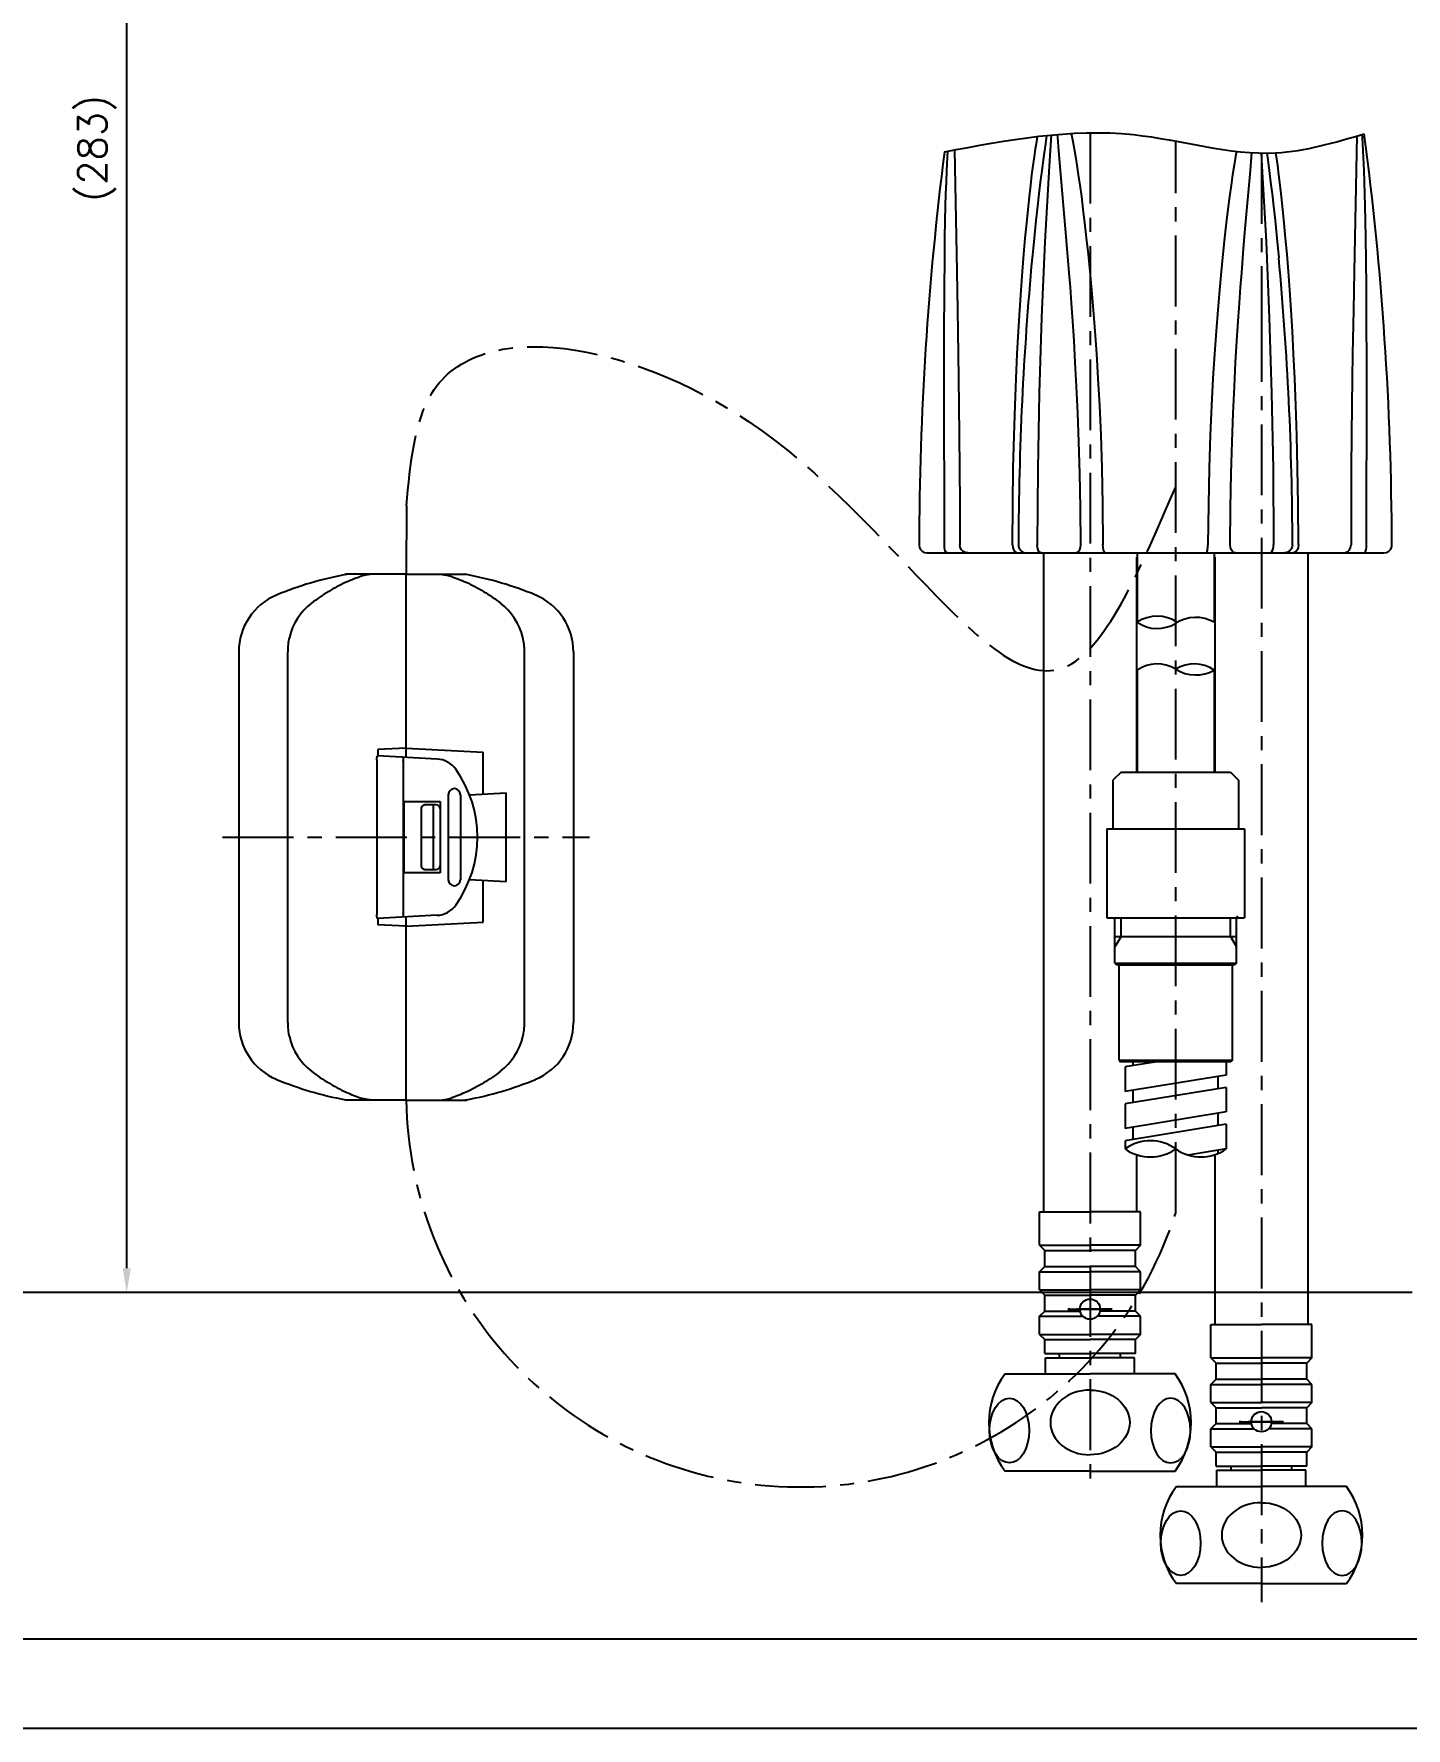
# Model space of a CAD drawing. Extents: x 40119 to 40713, y 15845 to 16265.
# Drawn here: x 40321.5 to 40490.9, y 15845 to 16054.3 of the extents above; entities that cross this region are included whole.
import ezdxf

# ---------------------------------------------------------------- set-up
doc = ezdxf.new("R2010")
doc.units = 0
doc.header["$LTSCALE"] = 7
doc.header["$MEASUREMENT"] = 0
doc.linetypes.add('CENTER', pattern=[2, 1.25, -0.25, 0.25, -0.25])
doc.layers.get('0').update_dxf_attribs({"color": 2, "linetype": 'CONTINUOUS'})
doc.layers.get('Defpoints').update_dxf_attribs({"linetype": 'CONTINUOUS'})
for name, color, linetype in [('CL', 1, 'CENTER'), ('D', 2, 'CONTINUOUS'), ('DIM', 2, 'CONTINUOUS'), ('DWG', 7, 'CONTINUOUS')]:
    doc.layers.add(name, color=color, linetype=linetype)
doc.styles.add('GHS', font='romans', dxfattribs={"bigfont": 'ghs'})
doc.dimstyles.new('DIM_WS01', dxfattribs={"dimtxt": 3.5, "dimasz": 3, "dimexe": 1, "dimexo": 1, "dimgap": 1, "dimtad": 1, "dimdec": 4, "dimzin": 9, "dimdsep": 46, "dimtxsty": 'GHS', "dimcen": -2, "dimclrd": 256, "dimclre": 256, "dimclrt": 256, "dimadec": 4, "dimazin": 2, "dimtfac": 1, "dimtdec": 4, "dimtix": 1, "dimtmove": 0, "dimatfit": 1, "dimfxl": 1, "dimtolj": 1, "dimtzin": 0, "dimlwd": -1, "dimlwe": -1, "dimarcsym": 0})

# ---------------------------------------------------------------- blocks, each defined once
blk = doc.blocks.new('BORDER')
blk.add_line((0, 0), (1, 0))
blk = doc.blocks.new('*D3')
at = {"layer": 'Defpoints', "color": 0, "transparency": 16777216}
for p in [(40332.92, 16181.58), (40384.82, 16181.58), (40492.7, 15898.83)]:
    blk.add_point(p, dxfattribs=at)
at = {"layer": 'DIM', "transparency": 16777216}
for p, q in [((40383.82, 16181.58), (40331.92, 16181.58)), ((40332.92, 15901.83), (40332.92, 16178.58)), ((40491.7, 15898.83), (40331.92, 15898.83))]:
    blk.add_line(p, q, dxfattribs=at)
for points in [[(40332.42, 16178.58), (40333.42, 16178.58), (40332.92, 16181.58)], [(40332.42, 15901.83), (40333.42, 15901.83), (40332.92, 15898.83)]]:
    blk.add_solid(points, dxfattribs=at)
at = {"layer": 'DIM', "transparency": 16777216, "insert": (40329.26, 16040.2), "char_height": 3.5, "attachment_point": 5, "rotation": 90, "style": 'GHS'}
blk.add_mtext('\\A1;(283)', dxfattribs=at)
blk = doc.blocks.new('*D4')
at = {"layer": 'Defpoints', "color": 0, "transparency": 16777216}
for p in [(40302.05, 16240.57), (40373.68, 16240.57), (40411.81, 15898.83)]:
    blk.add_point(p, dxfattribs=at)
at = {"layer": 'DIM', "transparency": 16777216}
for p, q in [((40372.68, 16240.57), (40301.05, 16240.57)), ((40302.05, 15901.83), (40302.05, 16237.57)), ((40410.81, 15898.83), (40301.05, 15898.83))]:
    blk.add_line(p, q, dxfattribs=at)
for points in [[(40301.55, 16237.57), (40302.55, 16237.57), (40302.05, 16240.57)], [(40301.55, 15901.83), (40302.55, 15901.83), (40302.05, 15898.83)]]:
    blk.add_solid(points, dxfattribs=at)
at = {"layer": 'DIM', "transparency": 16777216, "insert": (40298.38, 16069.7), "char_height": 3.5, "attachment_point": 5, "rotation": 90, "style": 'GHS'}
blk.add_mtext('\\A1;(342)', dxfattribs=at)

msp = doc.modelspace()

# ---------------------------------------------------------------- linework, layer by layer
at = {"color": 7, "linetype": 'Continuous'}
for p, q in [((40457.72849, 15990.19562), (40457.72849, 15981.62832)), ((40467.22849, 15990.19562), (40467.22849, 15981.62832)), ((40457.72849, 15975.72715), (40457.72849, 15963.13119)), ((40467.22849, 15975.72715), (40467.22849, 15963.13119))]:
    msp.add_line(p, q, dxfattribs=at)
at = {"color": 4}
msp.add_line((40698.64928, 15856.01461), (40149.64928, 15856.01461), dxfattribs=at)
at = {"color": 2, "linetype": 'Continuous'}
for centre, radius, start, end in [((40460.19906, 15978.00371), 4.38652, 55.6395288, 124.2787226), ((40460.19906, 15985.25293), 4.38652, 235.7212774, 301.3084029), ((40464.95472, 15977.66239), 4.5715, 60.1732116, 122.7971081), ((40460.19906, 15972.10253), 4.38652, 58.6915971, 124.2787226), ((40464.75792, 15972.10253), 4.38652, 55.7212774, 121.3084029), ((40464.95472, 15979.69308), 4.5715, 237.2028919, 299.8267884)]:
    msp.add_arc(centre, radius, start, end, dxfattribs=at)
for centre, radius, start, end in [((40459.35349, 15912.1859), 5.38644, 54.5381445, 125.4618555), ((40459.35349, 15920.96043), 5.38644, 234.5381445, 305.4618555), ((40465.60349, 15920.95598), 5.38281, 234.5106567, 305.4893433)]:
    msp.add_arc(centre, radius, start, end)
at = {"layer": 'CL', "linetype": 'CENTER'}
for p, q in [((40451.89598, 16042.11042), (40451.89598, 15874.77805)), ((40473.06104, 16039.61008), (40473.06104, 16016.75619)), ((40473.06104, 16020.08479), (40473.06104, 15860.56351))]:
    msp.add_line(p, q, dxfattribs=at)
at = {"layer": 'CL'}
for p, q in [((40462.47846, 15908.66769), (40462.47851, 16041.08066)), ((40367.46588, 15996.05094), (40367.42283, 15987.58338)), ((40344.75092, 15955.08354), (40390.09475, 15955.08354))]:
    msp.add_line(p, q, dxfattribs=at)
at = {"layer": 'CL', "ltscale": 0.5}
for p, q in [((40454.64598, 15896.77805), (40449.14598, 15896.77805)), ((40449.14598, 15896.77805), (40454.64598, 15896.77805)), ((40470.31104, 15882.86671), (40475.81104, 15882.86671)), ((40475.81104, 15882.86671), (40470.31104, 15882.86671))]:
    msp.add_line(p, q, dxfattribs=at)
at = {"layer": 'CL'}
msp.add_arc((40416.10282, 15923.49584), 48.68854, 181.0738246, 342.2688428, dxfattribs=at)
msp.add_spline([(40367.46588, 15996.05094), (40370.60083, 16009.94402), (40409.72079, 16006.43053), (40449.23833, 15976.30013), (40462.47849, 15998.35039)], degree=3, dxfattribs=at)
at = {"layer": 'D'}
for p, q in [((40455.72849, 15942.83119), (40455.72849, 15945.13119)), ((40469.22849, 15942.83119), (40469.22849, 15945.13119)), ((40455.72849, 15942.83119), (40454.97849, 15941.53215)), ((40469.22849, 15942.83119), (40469.97849, 15941.53215))]:
    msp.add_line(p, q, dxfattribs=at)
at = {"layer": 'DIM'}
msp.add_spline([(40433.90838, 16039.75462), (40457.26462, 16041.88084), (40474.8533, 16039.63742), (40485.75959, 16041.98472)], degree=3, dxfattribs=at)
at = {"layer": 'DWG'}
for p, q in [((40446.53591, 16041.78135), (40446.38412, 16040.72727)), ((40447.90391, 16041.53603), (40447.87518, 16041.90677)), ((40435.13745, 16039.98683), (40435.44343, 16024.97577)), ((40446.38412, 16040.72727), (40446.15271, 16039.0516)), ((40448.03779, 16039.89593), (40447.90391, 16041.53603)), ((40448.24754, 16037.44748), (40448.03779, 16039.89593)), ((40471.70946, 16037.44748), (40471.89873, 16039.65691)), ((40484.85479, 16041.71631), (40484.51357, 16024.97577)), ((40446.15271, 16039.0516), (40445.94039, 16037.44645)), ((40473.72784, 16039.60519), (40473.80429, 16039.0516)), ((40473.80429, 16039.0516), (40474.01661, 16037.44645)), ((40434.10674, 16034.57366), (40434.15339, 16035.99665)), ((40434.15339, 16035.99665), (40434.20956, 16037.44748)), ((40445.75662, 16035.99806), (40445.58349, 16034.57669)), ((40445.94039, 16037.44645), (40445.75662, 16035.99806)), ((40448.88483, 16030.23075), (40448.24754, 16037.44748)), ((40471.07217, 16030.23075), (40471.70946, 16037.44748)), ((40474.01661, 16037.44645), (40474.20037, 16035.99806)), ((40474.20037, 16035.99806), (40474.3735, 16034.57669)), ((40485.80361, 16035.99665), (40485.74744, 16037.44748)), ((40485.85026, 16034.57366), (40485.80361, 16035.99665)), ((40434.06452, 16033.04055), (40434.10674, 16034.57366)), ((40445.58349, 16034.57669), (40445.40482, 16033.0445)), ((40474.3735, 16034.57669), (40474.55217, 16033.0445)), ((40485.89247, 16033.04055), (40485.85026, 16034.57366)), ((40434.02409, 16031.25854), (40434.06452, 16033.04055)), ((40445.40482, 16033.0445), (40445.20731, 16031.26282)), ((40474.55217, 16033.0445), (40474.74969, 16031.26282)), ((40485.9329, 16031.25854), (40485.89247, 16033.04055)), ((40433.98446, 16029.08853), (40434.02409, 16031.25854)), ((40445.20731, 16031.26282), (40444.98123, 16029.09268)), ((40449.08855, 16027.81431), (40448.88483, 16030.23075)), ((40470.86845, 16027.81431), (40471.07217, 16030.23075)), ((40474.74969, 16031.26282), (40474.97577, 16029.09268)), ((40485.97254, 16029.08853), (40485.9329, 16031.25854)), ((40433.9471, 16026.39047), (40433.98446, 16029.08853)), ((40486.00989, 16026.39047), (40485.97254, 16029.08853)), ((40433.91588, 16023.02316), (40433.9471, 16026.39047)), ((40486.04111, 16023.02316), (40486.00989, 16026.39047)), ((40435.44343, 16024.97577), (40435.53345, 16020.21813)), ((40484.51357, 16024.97577), (40484.42354, 16020.21813)), ((40433.8904, 16007.48329), (40433.88705, 16013.71214)), ((40486.0666, 16007.48329), (40486.06994, 16013.71214)), ((40430.80013, 15990.9944), (40430.92427, 15990.67766)), ((40430.92427, 15990.67766), (40431.1476, 15990.42072)), ((40431.1476, 15990.42072), (40431.44418, 15990.25359)), ((40431.44418, 15990.25359), (40431.7797, 15990.19562)), ((40431.77986, 15990.19562), (40488.1773, 15990.19562)), ((40446.14598, 15990.19562), (40446.14598, 15908.77805)), ((40457.64598, 15989.69559), (40457.64598, 15963.13119)), ((40467.31104, 15989.69559), (40467.31104, 15963.13119)), ((40478.81104, 15990.19562), (40478.81104, 15894.86671)), ((40489.17672, 15991.19817), (40489.17663, 15991.19817)), ((40359.92283, 15987.50732), (40359.92283, 15987.58338)), ((40367.42283, 15987.58338), (40359.92283, 15987.58338)), ((40367.42283, 15964.93723), (40367.42283, 15987.58338)), ((40367.42283, 15964.93723), (40367.42283, 15987.58338)), ((40367.42283, 15987.58338), (40374.92283, 15987.58338)), ((40374.92283, 15987.50732), (40374.92283, 15987.58338)), ((40346.75092, 15977.98338), (40346.75092, 15932.18338)), ((40352.79733, 15932.18338), (40352.79733, 15977.98338)), ((40382.04833, 15932.18338), (40382.04833, 15977.98338)), ((40388.09475, 15977.98338), (40388.09475, 15932.18338)), ((40363.81343, 15964.62571), (40363.81343, 15945.54105)), ((40371.26896, 15964.73567), (40363.89472, 15965.12213)), ((40367.42283, 15966.08338), (40363.92387, 15965.90001)), ((40363.92387, 15965.90001), (40363.92387, 15965.12061)), ((40367.06182, 15964.43699), (40367.06183, 15964.5022)), ((40367.06183, 15964.95648), (40367.06183, 15945.21061)), ((40367.42283, 15966.08338), (40376.95968, 15965.58357)), ((40376.95968, 15960.41488), (40376.95968, 15965.58357)), ((40455.72849, 15963.13119), (40454.72849, 15962.13119)), ((40455.72849, 15963.13119), (40469.22849, 15963.13119)), ((40469.22849, 15963.13119), (40470.22849, 15962.13119)), ((40372.6342, 15960.33338), (40372.6342, 15949.83338)), ((40374.1342, 15960.33338), (40374.1342, 15949.83338)), ((40375.25346, 15960.32546), (40379.79469, 15960.56346)), ((40379.79469, 15949.6033), (40379.79469, 15960.56346)), ((40454.72849, 15962.13119), (40454.72849, 15956.13119)), ((40470.22849, 15962.13119), (40470.22849, 15956.13119)), ((40367.1342, 15959.48338), (40371.6342, 15959.48338)), ((40367.1342, 15959.48338), (40367.1342, 15950.68338)), ((40369.33705, 15951.58338), (40369.33705, 15958.58338)), ((40371.1342, 15959.08338), (40369.6906, 15959.08338)), ((40370.75126, 15959.08338), (40370.75126, 15951.08338)), ((40371.6342, 15959.48338), (40371.6342, 15950.68338)), ((40371.6342, 15958.58338), (40371.6342, 15951.58338)), ((40453.97849, 15956.13119), (40470.97849, 15956.13119)), ((40453.97849, 15956.13119), (40453.97849, 15945.13119)), ((40470.97849, 15956.13119), (40470.97849, 15945.13119)), ((40371.6342, 15950.68338), (40367.1342, 15950.68338)), ((40369.6906, 15951.08338), (40371.1342, 15951.08338)), ((40375.25346, 15949.84129), (40379.79469, 15949.6033)), ((40376.95968, 15944.58318), (40376.95968, 15949.75187)), ((40367.06183, 15945.66471), (40367.06182, 15945.72977)), ((40371.26896, 15945.43109), (40363.89472, 15945.04463)), ((40363.92387, 15945.04615), (40363.92387, 15944.26675)), ((40367.42283, 15944.08338), (40363.92387, 15944.26675)), ((40367.42283, 15922.58338), (40367.42283, 15945.22953)), ((40367.42283, 15944.08338), (40376.95968, 15944.58318)), ((40453.97849, 15945.13119), (40470.97849, 15945.13119)), ((40454.97849, 15939.53119), (40454.97849, 15945.13119)), ((40469.97849, 15945.38119), (40470.22849, 15945.13119)), ((40469.97849, 15939.53119), (40469.97849, 15945.13119)), ((40454.97849, 15942.83119), (40469.97849, 15942.83119)), ((40454.97849, 15939.53119), (40469.97849, 15939.53119)), ((40454.97849, 15939.53119), (40455.17849, 15939.33119)), ((40455.47849, 15939.33119), (40455.17849, 15939.33119)), ((40455.47849, 15939.33119), (40469.47849, 15939.33119)), ((40455.47849, 15927.53119), (40455.47849, 15939.33119)), ((40469.77849, 15939.33119), (40469.47849, 15939.33119)), ((40469.47849, 15927.53119), (40469.47849, 15939.33119)), ((40469.97849, 15939.53119), (40469.77849, 15939.33119)), ((40455.47849, 15927.53119), (40469.47849, 15927.53119)), ((40455.47849, 15927.53119), (40455.67849, 15927.33119)), ((40469.27849, 15927.33119), (40455.67849, 15927.33119)), ((40460.13851, 15927.33119), (40456.22849, 15926.69375)), ((40456.22849, 15926.69375), (40456.22849, 15923.65414)), ((40457.22849, 15926.85677), (40457.22849, 15927.33119)), ((40468.72849, 15927.33119), (40468.72849, 15925.69198)), ((40469.47849, 15927.53119), (40469.27849, 15927.33119)), ((40468.72849, 15925.69198), (40456.22849, 15923.65414)), ((40467.72849, 15924.00915), (40467.72849, 15925.52895)), ((40359.92283, 15922.65944), (40359.92283, 15922.58338)), ((40367.42283, 15922.58338), (40359.92283, 15922.58338)), ((40367.42283, 15922.58338), (40374.92283, 15922.58338)), ((40374.92283, 15922.65944), (40374.92283, 15922.58338)), ((40468.72849, 15924.17218), (40456.22849, 15922.13434)), ((40457.22849, 15922.29736), (40457.22849, 15923.81717)), ((40468.72849, 15924.17218), (40468.72849, 15921.13257)), ((40456.22849, 15922.13434), (40456.22849, 15919.09473)), ((40468.72849, 15921.13257), (40456.22849, 15919.09473)), ((40467.72849, 15919.44974), (40467.72849, 15920.96955)), ((40468.72849, 15919.61277), (40456.22849, 15917.57493)), ((40457.22849, 15917.73796), (40457.22849, 15919.25776)), ((40468.72849, 15919.61277), (40468.72849, 15916.57317)), ((40456.22849, 15917.57493), (40456.22849, 15916.57317)), ((40468.72849, 15916.57317), (40464.03234, 15915.80756)), ((40467.72849, 15916.01037), (40467.72849, 15916.40002)), ((40457.64598, 15915.8518), (40457.64598, 15908.77805)), ((40467.31104, 15915.85118), (40467.31104, 15894.86671)), ((40445.64598, 15904.66176), (40445.64598, 15908.77805)), ((40445.64598, 15908.77805), (40451.89598, 15908.77805)), ((40458.14598, 15908.77805), (40451.89598, 15908.77805)), ((40458.14598, 15904.66176), (40458.14598, 15908.77805)), ((40445.64598, 15904.66176), (40446.29598, 15904.01176)), ((40445.64598, 15904.66176), (40451.89598, 15904.66176)), ((40446.28109, 15904.02665), (40451.89598, 15904.02665)), ((40446.29598, 15902.04435), (40446.29598, 15904.01176)), ((40458.14598, 15904.66176), (40451.89598, 15904.66176)), ((40457.51087, 15904.02665), (40451.89598, 15904.02665)), ((40458.14598, 15904.66176), (40457.49598, 15904.01176)), ((40457.49598, 15902.04435), (40457.49598, 15904.01176)), ((40445.64598, 15901.39435), (40446.29598, 15902.04435)), ((40446.29598, 15902.04808), (40451.89598, 15902.04808)), ((40457.49598, 15902.04808), (40451.89598, 15902.04808)), ((40458.14598, 15901.39435), (40457.49598, 15902.04435)), ((40445.64598, 15899.16176), (40445.64598, 15901.39435)), ((40445.64598, 15901.39435), (40451.89598, 15901.39435)), ((40458.14598, 15901.39435), (40451.89598, 15901.39435)), ((40458.14598, 15899.16176), (40458.14598, 15901.39435)), ((40445.64598, 15899.16176), (40446.29598, 15898.51176)), ((40445.64598, 15899.16176), (40451.89598, 15899.16176)), ((40446.29598, 15896.54435), (40446.29598, 15898.51176)), ((40446.29598, 15898.51176), (40451.89598, 15898.51176)), ((40458.14598, 15899.16176), (40451.89598, 15899.16176)), ((40457.49598, 15898.51176), (40451.89598, 15898.51176)), ((40458.14598, 15899.16176), (40457.49598, 15898.51176)), ((40457.49598, 15896.54435), (40457.49598, 15898.51176)), ((40445.64598, 15895.89435), (40446.29598, 15896.54435)), ((40445.64598, 15893.66176), (40445.64598, 15895.89435)), ((40445.64598, 15895.89435), (40451.01192, 15895.89435)), ((40446.29598, 15896.54435), (40450.66802, 15896.54435)), ((40458.14598, 15895.89435), (40452.78004, 15895.89435)), ((40457.49598, 15896.54435), (40453.12394, 15896.54435)), ((40458.14598, 15895.89435), (40457.49598, 15896.54435)), ((40458.14598, 15893.66176), (40458.14598, 15895.89435)), ((40445.64598, 15893.66176), (40446.29598, 15893.01176)), ((40445.64598, 15893.66176), (40451.89598, 15893.66176)), ((40458.14598, 15893.66176), (40451.89598, 15893.66176)), ((40458.14598, 15893.66176), (40457.49598, 15893.01176)), ((40466.81104, 15890.75042), (40466.81104, 15894.86671)), ((40466.81104, 15894.86671), (40473.06104, 15894.86671)), ((40479.31104, 15894.86671), (40473.06104, 15894.86671)), ((40479.31104, 15890.75042), (40479.31104, 15894.86671)), ((40446.29598, 15893.01176), (40451.89598, 15893.01176)), ((40446.29598, 15891.27805), (40446.29598, 15893.01176)), ((40446.29598, 15891.27805), (40451.89598, 15891.27805)), ((40448.14598, 15890.77805), (40448.14598, 15891.27805)), ((40457.49598, 15893.01176), (40451.89598, 15893.01176)), ((40457.49598, 15891.27805), (40451.89598, 15891.27805)), ((40455.64598, 15890.77805), (40455.64598, 15891.27805)), ((40457.49598, 15891.27805), (40457.49598, 15893.01176)), ((40446.39598, 15888.77805), (40446.39598, 15890.77805)), ((40446.39598, 15890.77805), (40451.89598, 15890.77805)), ((40457.39598, 15890.77805), (40451.89598, 15890.77805)), ((40457.39598, 15888.77805), (40457.39598, 15890.77805)), ((40466.81104, 15890.75042), (40467.46104, 15890.10042)), ((40466.81104, 15890.75042), (40473.06104, 15890.75042)), ((40467.44615, 15890.11531), (40473.06104, 15890.11531)), ((40467.46104, 15888.13301), (40467.46104, 15890.10042)), ((40479.31104, 15890.75042), (40473.06104, 15890.75042)), ((40478.67593, 15890.11531), (40473.06104, 15890.11531)), ((40479.31104, 15890.75042), (40478.66104, 15890.10042)), ((40478.66104, 15888.13301), (40478.66104, 15890.10042)), ((40441.39598, 15888.77805), (40451.89598, 15888.77805)), ((40462.39598, 15888.77805), (40451.89598, 15888.77805)), ((40466.81104, 15887.48301), (40467.46104, 15888.13301)), ((40466.81104, 15885.25042), (40466.81104, 15887.48301)), ((40466.81104, 15887.48301), (40473.06104, 15887.48301)), ((40467.46104, 15888.13674), (40473.06104, 15888.13674)), ((40478.66104, 15888.13674), (40473.06104, 15888.13674)), ((40479.31104, 15887.48301), (40473.06104, 15887.48301)), ((40479.31104, 15887.48301), (40478.66104, 15888.13301)), ((40479.31104, 15885.25042), (40479.31104, 15887.48301)), ((40466.81104, 15885.25042), (40467.46104, 15884.60042)), ((40466.81104, 15885.25042), (40473.06104, 15885.25042)), ((40479.31104, 15885.25042), (40473.06104, 15885.25042)), ((40479.31104, 15885.25042), (40478.66104, 15884.60042)), ((40467.46104, 15882.63301), (40467.46104, 15884.60042)), ((40467.46104, 15884.60042), (40473.06104, 15884.60042)), ((40478.66104, 15884.60042), (40473.06104, 15884.60042)), ((40478.66104, 15882.63301), (40478.66104, 15884.60042)), ((40466.81104, 15881.98301), (40467.46104, 15882.63301)), ((40466.81104, 15879.75042), (40466.81104, 15881.98301)), ((40466.81104, 15881.98301), (40472.17697, 15881.98301)), ((40467.46104, 15882.63301), (40471.83308, 15882.63301)), ((40479.31104, 15881.98301), (40473.9451, 15881.98301)), ((40478.66104, 15882.63301), (40474.28899, 15882.63301)), ((40479.31104, 15881.98301), (40478.66104, 15882.63301)), ((40479.31104, 15879.75042), (40479.31104, 15881.98301)), ((40466.81104, 15879.75042), (40467.46104, 15879.10042)), ((40466.81104, 15879.75042), (40473.06104, 15879.75042)), ((40467.46104, 15877.36671), (40467.46104, 15879.10042)), ((40467.46104, 15879.10042), (40473.06104, 15879.10042)), ((40479.31104, 15879.75042), (40473.06104, 15879.75042)), ((40478.66104, 15879.10042), (40473.06104, 15879.10042)), ((40479.31104, 15879.75042), (40478.66104, 15879.10042)), ((40478.66104, 15877.36671), (40478.66104, 15879.10042)), ((40451.89598, 15876.77805), (40441.39598, 15876.77805)), ((40451.89598, 15876.77805), (40462.39598, 15876.77805)), ((40467.46104, 15877.36671), (40473.06104, 15877.36671)), ((40467.56104, 15874.86671), (40467.56104, 15876.86671)), ((40467.56104, 15876.86671), (40473.06104, 15876.86671)), ((40469.31104, 15876.86671), (40469.31104, 15877.36671)), ((40478.66104, 15877.36671), (40473.06104, 15877.36671)), ((40478.56104, 15876.86671), (40473.06104, 15876.86671)), ((40476.81104, 15876.86671), (40476.81104, 15877.36671)), ((40478.56104, 15874.86671), (40478.56104, 15876.86671)), ((40462.56104, 15874.86671), (40473.06104, 15874.86671)), ((40483.56104, 15874.86671), (40473.06104, 15874.86671)), ((40473.06104, 15862.86671), (40462.56104, 15862.86671)), ((40473.06104, 15862.86671), (40483.56104, 15862.86671))]:
    msp.add_line(p, q, dxfattribs=at)
for points in [[(40447.0918, 16041.83653), (40446.83263, 16037.973), (40446.31974, 16028.65096), (40445.91778, 16019.30717), (40445.62697, 16009.94691), (40445.44747, 16000.57549), (40445.37939, 15991.19817)], [(40449.57824, 16042.02685), (40449.61357, 16041.8479), (40449.76852, 16041.02783), (40449.92907, 16040.13706), (40450.09576, 16039.16422), (40450.26881, 16038.09788), (40450.44821, 16036.92657), (40450.63382, 16035.63882), (40450.82548, 16034.22322), (40451.02327, 16032.66848), (40451.22689, 16030.97122), (40451.43687, 16029.12394), (40451.65113, 16027.1257), (40451.86702, 16024.97577), (40452.08175, 16022.67346), (40452.29246, 16020.21813), (40452.49647, 16017.60655), (40452.69323, 16014.80097), (40452.88134, 16011.75294), (40453.05729, 16008.4143), (40453.21545, 16004.73694), (40453.34785, 16000.67289), (40453.44399, 15996.17445), (40453.49068, 15991.19567)], [(40485.74744, 16037.44748), (40485.67363, 16039.05505), (40485.62966, 16039.89593), (40485.58207, 16040.73034), (40485.53214, 16041.53603), (40485.50712, 16041.90969)], [(40434.20956, 16037.44748), (40434.28337, 16039.05505), (40434.32406, 16039.83325)], [(40442.31354, 15991.19567), (40442.34776, 15996.1699), (40442.41843, 16000.6648), (40442.51634, 16004.72617), (40442.63422, 16008.40152), (40442.76652, 16011.73868), (40442.90935, 16014.7856), (40443.06027, 16017.59028), (40443.21839, 16020.201), (40443.38347, 16022.65564), (40443.55355, 16024.95749), (40443.72646, 16027.10719), (40443.89998, 16029.10545), (40444.07189, 16030.95297), (40444.24036, 16032.65065), (40444.40569, 16034.20602), (40444.56751, 16035.62236), (40444.72577, 16036.91094), (40444.88023, 16038.08317), (40445.03061, 16039.15049), (40445.17678, 16040.12436), (40445.31881, 16041.01618), (40445.427, 16041.65888)], [(40469.97467, 16039.82627), (40469.86124, 16039.16422), (40469.68819, 16038.09788), (40469.50878, 16036.92657), (40469.32317, 16035.63882), (40469.13151, 16034.22322), (40468.93372, 16032.66848), (40468.7301, 16030.97122), (40468.52013, 16029.12394), (40468.30586, 16027.1257), (40468.08997, 16024.97577), (40467.87525, 16022.67346), (40467.66453, 16020.21813), (40467.46053, 16017.60655), (40467.26376, 16014.80097), (40467.07565, 16011.75294), (40466.8997, 16008.4143), (40466.74154, 16004.73694), (40466.60914, 16000.67289), (40466.513, 15996.17445), (40466.46631, 15991.19567)], [(40473.01448, 16039.61104), (40473.12436, 16037.973), (40473.63725, 16028.65096), (40474.03921, 16019.30717), (40474.33003, 16009.94691), (40474.50953, 16000.57549), (40474.57761, 15991.19817)], [(40477.64346, 15991.19567), (40477.60923, 15996.1699), (40477.53856, 16000.6648), (40477.44065, 16004.72617), (40477.32278, 16008.40152), (40477.19047, 16011.73868), (40477.04764, 16014.7856), (40476.89672, 16017.59028), (40476.73861, 16020.201), (40476.57352, 16022.65564), (40476.40344, 16024.95749), (40476.23053, 16027.10719), (40476.05701, 16029.10545), (40475.8851, 16030.95297), (40475.71664, 16032.65065), (40475.55131, 16034.20602), (40475.38948, 16035.62236), (40475.23122, 16036.91094), (40475.07677, 16038.08317), (40474.92639, 16039.15049), (40474.8533, 16039.63742)], [(40444.98123, 16029.09268), (40444.85562, 16027.81827), (40444.7477, 16026.67904)], [(40450.74836, 15991.19816), (40450.71144, 15995.78892), (40450.63064, 16000.01967), (40450.51795, 16003.91344), (40450.38326, 16007.48329), (40450.23466, 16010.74365), (40450.07854, 16013.71214), (40449.91992, 16016.40651), (40449.76286, 16018.84458), (40449.61081, 16021.04419), (40449.46621, 16023.02316), (40449.33055, 16024.79933), (40449.08855, 16027.81431)], [(40469.20864, 15991.19816), (40469.24556, 15995.78892), (40469.32636, 16000.01967), (40469.43905, 16003.91344), (40469.57373, 16007.48329), (40469.72233, 16010.74365), (40469.87846, 16013.71214), (40470.03707, 16016.40651), (40470.19414, 16018.84458), (40470.34619, 16021.04419), (40470.49079, 16023.02316), (40470.62644, 16024.79933), (40470.86845, 16027.81431)], [(40474.97577, 16029.09268), (40475.10137, 16027.81827), (40475.2093, 16026.67904)], [(40433.88705, 16013.71214), (40433.89525, 16018.84458), (40433.90402, 16021.04419), (40433.91588, 16023.02316)], [(40486.06994, 16013.71214), (40486.06175, 16018.84458), (40486.05298, 16021.04419), (40486.04111, 16023.02316)], [(40435.53345, 16020.21813), (40435.62491, 16014.80097), (40435.67004, 16011.75294), (40435.7135, 16008.4143), (40435.75361, 16004.73694), (40435.78793, 16000.67289), (40435.81327, 15996.17445), (40435.82571, 15991.19567)], [(40484.42354, 16020.21813), (40484.33209, 16014.80097), (40484.28696, 16011.75294), (40484.24349, 16008.4143), (40484.20339, 16004.73694), (40484.16907, 16000.67289), (40484.14372, 15996.17445), (40484.13128, 15991.19567)], [(40433.90935, 15991.19816), (40433.90768, 15995.78892), (40433.8904, 16007.48329)], [(40486.04764, 15991.19816), (40486.04931, 15995.78892), (40486.0666, 16007.48329)], [(40434.23545, 15990.19562), (40434.13419, 15990.24487), (40434.04309, 15990.38734), (40433.97091, 15990.60887), (40433.92461, 15990.88808), (40433.90881, 15991.19817)], [(40436.7923, 15990.19562), (40436.4947, 15990.24425), (40436.23388, 15990.37961), (40436.01982, 15990.59509), (40435.87688, 15990.87604), (40435.82621, 15991.19578)], [(40442.31393, 15991.19578), (40442.34826, 15990.88772), (40442.44387, 15990.61772), (40442.59611, 15990.39612), (40442.79462, 15990.24811), (40443.02055, 15990.19562)], [(40443.05555, 15991.19817), (40443.07601, 15990.99437), (40443.20015, 15990.67762), (40443.42345, 15990.42069), (40443.71996, 15990.25358), (40444.05538, 15990.19562)], [(40445.87913, 15990.19562), (40445.72488, 15990.24441), (40445.58975, 15990.38014), (40445.47893, 15990.59618), (40445.40506, 15990.8778), (40445.37913, 15991.19817)], [(40450.09312, 15990.19562), (40450.29617, 15990.24487), (40450.47886, 15990.38734), (40450.62364, 15990.60887), (40450.71654, 15990.88808), (40450.74831, 15991.19817)], [(40453.75028, 15990.19562), (40453.67035, 15990.24425), (40453.6003, 15990.37961), (40453.5428, 15990.59509), (40453.50441, 15990.87604), (40453.4908, 15991.19578)], [(40466.20672, 15990.19562), (40466.28665, 15990.24425), (40466.3567, 15990.37961), (40466.41419, 15990.59509), (40466.45258, 15990.87604), (40466.46619, 15991.19578)], [(40469.86387, 15990.19562), (40469.66082, 15990.24487), (40469.47814, 15990.38734), (40469.33336, 15990.60887), (40469.24046, 15990.88808), (40469.20868, 15991.19817)], [(40474.07786, 15990.19562), (40474.23212, 15990.24441), (40474.36725, 15990.38014), (40474.47807, 15990.59618), (40474.55194, 15990.8778), (40474.57786, 15991.19817)], [(40476.90144, 15991.19817), (40476.88099, 15990.99437), (40476.75685, 15990.67762), (40476.53355, 15990.42069), (40476.23703, 15990.25358), (40475.90161, 15990.19562)], [(40477.64306, 15991.19578), (40477.60874, 15990.88772), (40477.51312, 15990.61772), (40477.36088, 15990.39612), (40477.16237, 15990.24811), (40476.93645, 15990.19562)], [(40483.16469, 15990.19562), (40483.4623, 15990.24425), (40483.72311, 15990.37961), (40483.93717, 15990.59509), (40484.08012, 15990.87604), (40484.13078, 15991.19578)], [(40485.72154, 15990.19562), (40485.82281, 15990.24487), (40485.91391, 15990.38734), (40485.98609, 15990.60887), (40486.03238, 15990.88808), (40486.04818, 15991.19817)], [(40488.1773, 15990.19562), (40488.51282, 15990.25359), (40488.8094, 15990.42072), (40489.03272, 15990.67767), (40489.15686, 15990.99441), (40489.17732, 15991.19817)]]:
    msp.add_lwpolyline(points, dxfattribs=at)
for centre in [(40451.89598, 15896.77805), (40473.06104, 15882.86671)]:
    msp.add_circle(centre, 1.25, dxfattribs=at)
for centre, radius, start, end in [((40094.61239, 15990.15852), 394.5657, 0.15097, 7.5476103), ((40825.34461, 15990.15852), 394.5657, 172.7789369, 179.8711256), ((40837.61961, 15990.15847), 394.5657, 174.6910064, 179.849023), ((40082.33739, 15990.15847), 394.5657, 0.150977, 5.3089936), ((40367.52034, 15946.3005), 41.91093, 100.4250934, 112.5677671), ((40367.44279, 15946.64027), 41.56258, 99.9940394, 100.404713), ((40367.40287, 15946.64027), 41.56258, 79.595287, 80.0059606), ((40367.32532, 15946.3005), 41.91093, 67.4322329, 79.5749066), ((40354.35092, 15977.98338), 7.6, 112.7026668, 180), ((40360.39544, 15977.98332), 7.60009, 127.687429, 166.4844462), ((40374.45023, 15977.98332), 7.60009, 13.5155538, 52.312571), ((40380.49475, 15977.98338), 7.6, 0, 67.2973332), ((40360.39259, 15977.99222), 7.59526, 166.5457415, 180.06672), ((40374.45307, 15977.99222), 7.59526, 359.93328, 13.4542585), ((40371.11196, 15961.73978), 3, 35.3673949, 87), ((40361.7342, 15955.08338), 14.5, 324.6326051, 35.3673949), ((40373.3842, 15960.33338), 0.75, 90, 180), ((40373.3842, 15960.33338), 0.75, 0, 90), ((40371.1342, 15958.58338), 0.5, 0, 90), ((40371.1342, 15951.58338), 0.5, 270, 0), ((40373.3842, 15949.83338), 0.75, 180, 270), ((40373.3842, 15949.83338), 0.75, 270, 0), ((40371.11196, 15948.42698), 3, 273, 324.6326051), ((40354.35092, 15932.18338), 7.6, 180, 247.3108138), ((40360.39951, 15932.17539), 7.60218, 179.9397829, 193.4542927), ((40374.44616, 15932.17539), 7.60218, 346.5457073, 0.0602171), ((40380.49475, 15932.18338), 7.6, 292.6891862, 0), ((40360.39542, 15932.18343), 7.60007, 193.5205387, 232.3125914), ((40374.45024, 15932.18343), 7.60007, 307.6874086, 346.4794613), ((40367.49707, 15963.78786), 41.82942, 247.4204533, 259.5868219), ((40367.34859, 15963.78786), 41.82942, 280.4131781, 292.5795467), ((40367.44279, 15963.52648), 41.56258, 259.5952871, 260.0059605), ((40367.65766, 15940.4281), 18.49079, 251.4242883, 252.3504552), ((40367.188, 15940.4281), 18.49079, 287.6495448, 288.5757117), ((40367.40287, 15963.52648), 41.56258, 279.9940395, 280.4047129), ((40449.39598, 15882.77805), 10, 143.1301024, 216.8698976), ((40454.39598, 15882.77805), 10, 323.1301024, 36.8698976), ((40470.56104, 15868.86671), 10, 143.1301024, 216.8698976), ((40475.56104, 15868.86671), 10, 323.1301024, 36.8698976)]:
    msp.add_arc(centre, radius, start, end, dxfattribs=at)
for centre in [(40441.93669, 15881.77805), (40463.10174, 15867.86671)]:
    msp.add_ellipse(centre, major_axis=(0, 4), ratio=0.612372458, dxfattribs=at)
for centre in [(40451.89598, 15882.77805), (40473.06104, 15868.86671)]:
    msp.add_ellipse(centre, major_axis=(4.89898, 0), ratio=0.816496611, start_param=1.570796353, end_param=4.712388856, dxfattribs=at)
at = {"layer": 'DWG', "extrusion": (0, 0, -1)}
for centre in [(40451.89598, 15882.77805), (40473.06104, 15868.86671)]:
    msp.add_ellipse(centre, major_axis=(-4.89898, 0), ratio=0.816496611, start_param=1.570796353, end_param=4.712388856, dxfattribs=at)
for centre in [(40461.85527, 15881.77805), (40483.02033, 15867.86671)]:
    msp.add_ellipse(centre, major_axis=(0, 4), ratio=0.612372458, dxfattribs=at)
at = {"layer": 'DWG'}
for points, start_tangent, end_tangent in [([(40362.05137, 15987.35906), (40360.00732, 15986.57493), (40357.86571, 15985.44943), (40355.74911, 15983.99772)], (-0.952932549, -0.303182383), (-0.791360558, -0.61134971)), ([(40360.36964, 15987.58338), (40360.26439, 15987.57736), (40360.22977, 15987.5723)], (-1, 0), (-0.985270124, -0.171005213)), ([(40362.80918, 15987.52836), (40362.40207, 15987.45427), (40362.05136, 15987.35909)], (-0.990343319, -0.138636614), (-0.952868816, -0.30338263)), ([(40363.63104, 15987.58338), (40363.34961, 15987.57731), (40363.07548, 15987.55904), (40362.80918, 15987.52836)], (-1, 0), (-0.990343319, -0.138636612)), ([(40371.21463, 15987.58338), (40371.49605, 15987.57731), (40371.77018, 15987.55904), (40372.03648, 15987.52836)], (1, 0), (0.990343319, -0.138636612)), ([(40372.03648, 15987.52836), (40372.44359, 15987.45427), (40372.7943, 15987.35909)], (0.990343319, -0.138636614), (0.952868816, -0.30338263)), ([(40372.7943, 15987.35906), (40374.83834, 15986.57493), (40376.97995, 15985.44943), (40379.09655, 15983.99772)], (0.952932549, -0.303182383), (0.791360558, -0.61134971)), ([(40374.47602, 15987.58338), (40374.58127, 15987.57736), (40374.61589, 15987.5723)], (1, 0), (0.985270124, -0.171005213)), ([(40363.81343, 15964.62571), (40363.81998, 15964.81594), (40363.8383, 15964.97724), (40363.86478, 15965.08493), (40363.89472, 15965.12213)], (0, 1), (0.998629535, -0.052335955)), ([(40367.03265, 15964.95768), (40366.96741, 15964.93768)], (-0.998629534, 0.052335963), (-0.885911176, -0.463854922)), ([(40369.33705, 15958.58338), (40369.36396, 15958.77472), (40369.4406, 15958.93693), (40369.5553, 15959.04532), (40369.6906, 15959.08338)], (0, 1), (1, 0)), ([(40369.6906, 15951.08338), (40369.5553, 15951.12144), (40369.4406, 15951.22983), (40369.36396, 15951.39204), (40369.33705, 15951.58338)], (-1, 0), (0, 1)), ([(40363.86483, 15945.08171), (40363.83833, 15945.18935), (40363.81999, 15945.35056), (40363.81343, 15945.54105)], (-0.328727649, 0.944424763), (0, 1)), ([(40363.89472, 15945.04463), (40363.86483, 15945.08171)], (-0.998629534, -0.052335977), (-0.328727654, 0.944424761)), ([(40355.74911, 15926.16904), (40357.86558, 15924.7174), (40360.00668, 15923.59212), (40361.76728, 15922.90062)], (0.791360558, -0.61134971), (0.947907396, -0.318546022)), ([(40379.09655, 15926.16904), (40376.98008, 15924.7174), (40374.83899, 15923.59212), (40373.07838, 15922.90062)], (-0.791360558, -0.61134971), (-0.947907396, -0.318546022)), ([(40360.36964, 15922.58338), (40360.26434, 15922.58955), (40360.22979, 15922.59477)], (-1, 0), (-0.984453394, 0.175645991)), ([(40362.80918, 15922.6384), (40362.40192, 15922.7127), (40362.05138, 15922.80777)], (-0.990343319, 0.138636615), (-0.952986059, 0.303014145)), ([(40363.63104, 15922.58338), (40363.34949, 15922.58948), (40363.07537, 15922.60782), (40362.80918, 15922.6384)], (-1, 0), (-0.990343319, 0.138636615)), ([(40371.21463, 15922.58338), (40371.49617, 15922.58948), (40371.7703, 15922.60782), (40372.03648, 15922.6384)], (1, 0), (0.990343319, 0.138636615)), ([(40372.03648, 15922.6384), (40372.44374, 15922.7127), (40372.79428, 15922.80777)], (0.990343319, 0.138636615), (0.952986059, 0.303014145)), ([(40374.47602, 15922.58338), (40374.58132, 15922.58955), (40374.61588, 15922.59477)], (1, 0), (0.984453394, 0.175645991))]:
    msp.add_spline(points, degree=3, dxfattribs=dict(at, start_tangent=start_tangent, end_tangent=end_tangent))

# ---------------------------------------------------------------- block references
at = {"xscale": 594, "yscale": 420, "zscale": 594}
msp.add_blockref('BORDER', (40118.64928, 15845.01461), dxfattribs=at)

# ---------------------------------------------------------------- dimensions: what is measured, and where the dimension line sits
at = {"layer": 'DIM'}
for base, p1, p2, text, picture, middle in [((40302.04929, 16240.57403), (40411.80951, 15898.82673), (40373.67859, 16240.57403), '(342)', '*D4', (40298.38263, 16069.70038)), ((40332.92389, 16181.57838), (40492.69513, 15898.82673), (40384.81859, 16181.57838), '(283)', '*D3', (40329.25722, 16040.20255))]:
    dim = msp.add_linear_dim(base=base, p1=p1, p2=p2, angle=90, text=text, dimstyle='DIM_WS01', dxfattribs=at)
    dim.commit()
    dim.dimension.update_dxf_attribs({"geometry": picture, "text_midpoint": middle})

doc.saveas('drawing.dxf')
